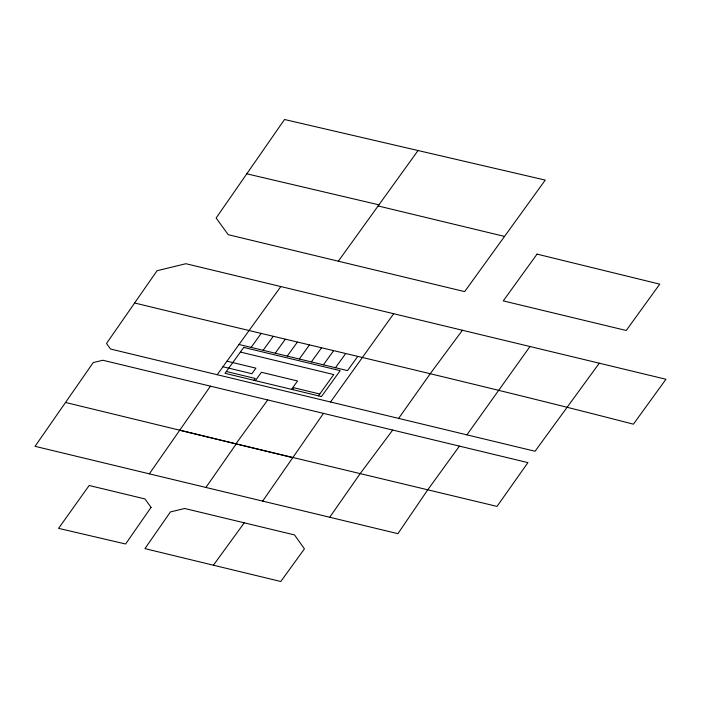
<?xml version="1.0" encoding="UTF-8"?>
<svg xmlns="http://www.w3.org/2000/svg" width="701" height="701" viewBox="0 0 701 701"><rect width="100%" height="100%" fill="white"/><g stroke="black" fill="none" stroke-linecap="round" stroke-linejoin="round"><path stroke-width="1.05" d="M262.647 501.127L323.485 413.38M134.627 302.981L106.517 343.472L110.548 349.037L535.047 451.251L599.285 363.197L665.95 379.259L633.406 424.184C467.742 381.335 300.878 343.481 134.627 302.981L157.05 270.717L185.931 263.716L599.285 363.197M205.919 487.475L236.237 443.917L497.009 506.394L527.923 462.616L102.863 360.253L93.224 362.583L35.05 446.327L149.331 473.832L210.458 386.163M149.331 473.832L329.724 517.25L359.902 473.981L392.7 430.055M398.606 418.409L430.554 373.265L462.397 330.276M393.699 313.724L330.539 402.006M466.901 434.848L529.956 346.548M338.329 261.201L418.041 150.531M318.464 395.837L333.772 374.571L240.382 352.06M217.214 374.711L280.821 286.56M251.098 347.389L261.158 333.474M263.155 350.29L273.206 336.375M253.946 380.292L255.269 378.47L226.327 371.504M255.374 380.634L261.412 372.284L297.566 380.993L291.528 389.344M275.204 353.199L285.263 339.284M287.252 356.099L297.312 342.184M299.309 359L309.36 345.085M311.358 361.909L321.417 347.985M292.519 389.581L293.833 387.758L319.779 394.006M323.415 364.809L333.466 350.894M335.464 367.71L345.523 353.795M357.571 356.695L347.512 370.619L239.05 344.489M504.545 236.421L464.649 291.616L228.228 234.695L216.11 218.02L284.518 119.503L545.247 180.087L504.545 236.421L378.111 205.954M267.712 399.938L235.904 443.847L179.763 430.204M459.444 446.108L427.531 490.122L397.905 533.671L329.724 517.25M213.411 565.208L280.786 581.497L304.427 548.874L294.525 534.924L184.678 508.488L170.422 511.94L144.932 548.62L213.411 565.208L244.255 522.832M246.805 173.813L378.926 204.841M226.984 361.19L255.909 368.156L251.887 373.721L222.962 366.754M65.526 402.462L292.79 457.665M151.066 507.375L125.619 543.994L58.577 528.361L89.158 485.495L144.932 498.928L151.066 507.375M243.738 347.416L225.012 373.326L321.452 396.556L340.178 370.645L243.738 347.416M537.045 254.121L503.248 300.887L626.247 330.486L659.746 284.15L537.045 254.121"/></g></svg>
